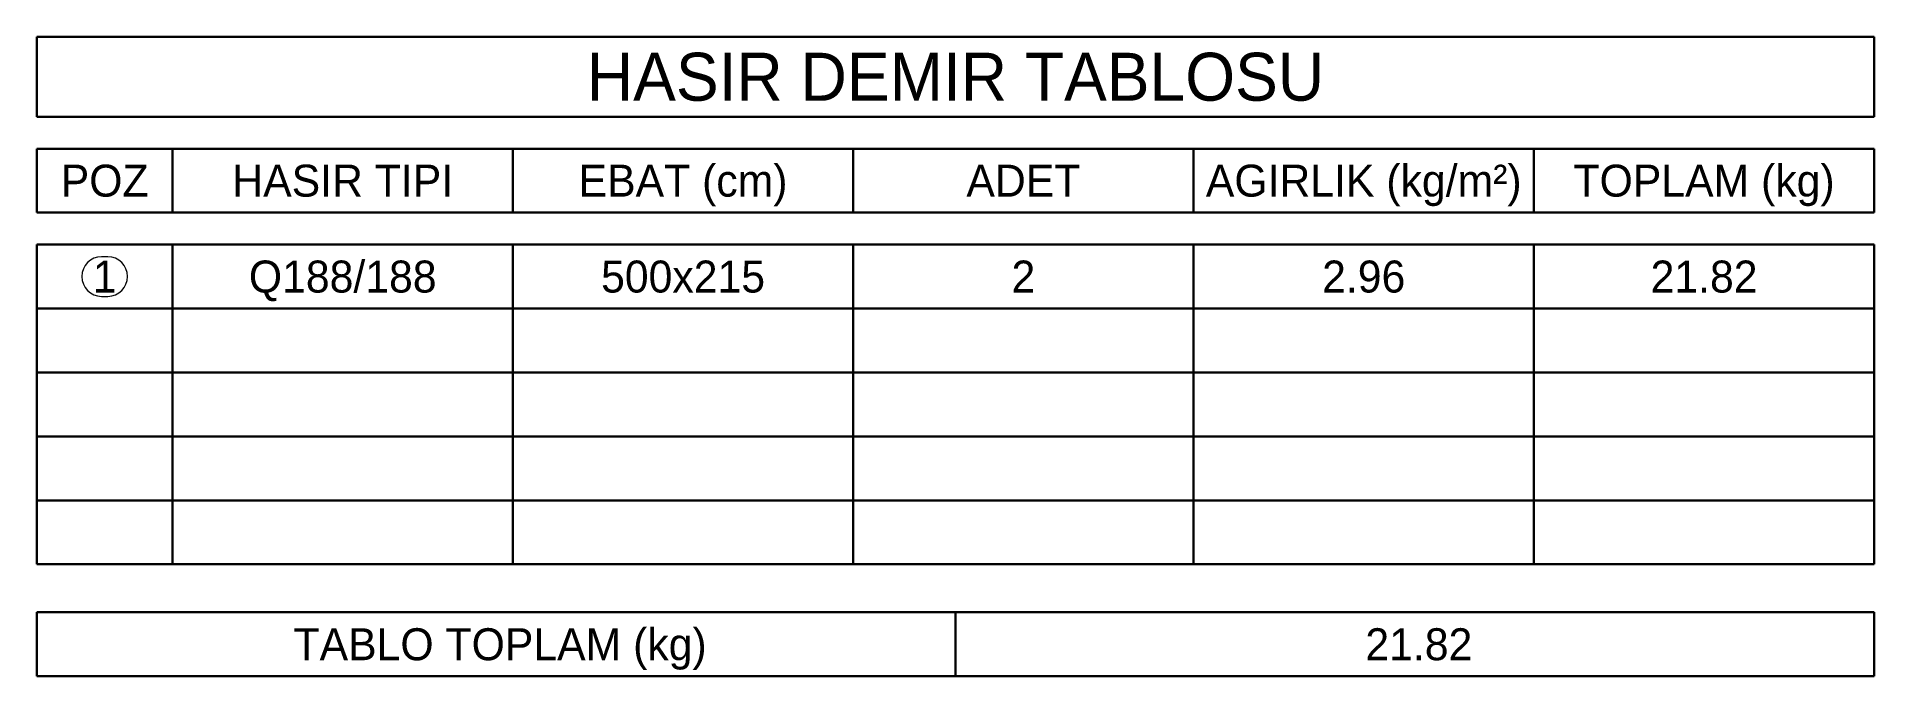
# Model space of a CAD drawing. Header units: millimetres. Extents: x 2718 to 3293, y 1317 to 1517.
import ezdxf
from ezdxf.enums import TextEntityAlignment as Align

# ---------------------------------------------------------------- set-up
doc = ezdxf.new("R2010")
doc.units = ezdxf.units.MM
for name, color, linetype, lineweight in [('ANTET BASLIK 2 (BEYKENT)', 1, 'Continuous', 20), ('DONATI YAZISI (BEYKENT)', 3, 'Continuous', 20), ('IC ANTET (BEYKENT)', 152, 'Continuous', 30), ('POZ BALON (BEYKENT)', 14, 'Continuous', 20), ('POZ NO (BEYKENT)', 2, 'Continuous', 20)]:
    doc.layers.add(name, color=color, linetype=linetype, lineweight=lineweight)
doc.styles.add('YAZI (BEYKENT)', font='bahnschrift.ttf')

msp = doc.modelspace()

# ---------------------------------------------------------------- linework, layer by layer
at = {"layer": 'IC ANTET (BEYKENT)'}
for p, q in [((2717.64, 1517.23), (3292.64, 1517.23)), ((2717.64, 1492.23), (2717.64, 1517.23)), ((3292.64, 1492.23), (3292.64, 1517.23)), ((2717.64, 1492.23), (3292.64, 1492.23)), ((2717.64, 1482.23), (3292.64, 1482.23)), ((2717.64, 1462.23), (2717.64, 1482.23)), ((2760.14, 1462.23), (2760.14, 1482.23)), ((2866.64, 1462.23), (2866.64, 1482.23)), ((2973.14, 1462.23), (2973.14, 1482.23)), ((3079.64, 1462.23), (3079.64, 1482.23)), ((3186.14, 1462.23), (3186.14, 1482.23)), ((3292.64, 1462.23), (3292.64, 1482.23)), ((2717.64, 1462.23), (3292.64, 1462.23)), ((2717.64, 1452.23), (3292.64, 1452.23)), ((2717.64, 1352.23), (2717.64, 1452.23)), ((2760.14, 1352.23), (2760.14, 1452.23)), ((2866.64, 1352.23), (2866.64, 1452.23)), ((2973.14, 1352.23), (2973.14, 1452.23)), ((3079.64, 1352.23), (3079.64, 1452.23)), ((3186.14, 1352.23), (3186.14, 1452.23)), ((3292.64, 1352.23), (3292.64, 1452.23)), ((2717.64, 1432.23), (3292.64, 1432.23)), ((2717.64, 1412.23), (3292.64, 1412.23)), ((2717.64, 1392.23), (3292.64, 1392.23)), ((2717.64, 1372.23), (3292.64, 1372.23)), ((2717.64, 1352.23), (3292.64, 1352.23)), ((2717.64, 1337.23), (3292.64, 1337.23)), ((2717.64, 1337.23), (2717.64, 1317.23)), ((3005.14, 1317.23), (3005.14, 1337.23)), ((3292.64, 1317.23), (3292.64, 1337.23)), ((2717.64, 1317.23), (3292.64, 1317.23))]:
    msp.add_line(p, q, dxfattribs=at)
at = {"layer": 'POZ BALON (BEYKENT)'}
msp.add_lwpolyline([(2737.95, 1436.03), (2739.84, 1436.03, 1), (2739.84, 1448.43), (2737.95, 1448.43, 1)], format="xyb", close=True, dxfattribs=at)

# ---------------------------------------------------------------- texts
at = {"layer": 'ANTET BASLIK 2 (BEYKENT)', "style": 'YAZI (BEYKENT)'}
for s, height, p in [('HASIR DEMIR TABLOSU', 15, (3005.14, 1504.73)), ('EBAT (cm)', 10, (2919.89, 1472.23)), ('AGIRLIK (kg/m²)', 10, (3132.89, 1472.23)), ('TOPLAM (kg)', 10, (3239.39, 1472.23)), ('POZ', 10, (2738.89, 1472.23)), ('HASIR TIPI', 10, (2813.39, 1472.23)), ('ADET', 10, (3026.39, 1472.23)), ('TABLO TOPLAM (kg)', 10, (2862.64, 1327.23))]:
    msp.add_text(s, height=height, dxfattribs=at).set_placement(p, align=Align.MIDDLE_CENTER)
at = {"layer": 'DONATI YAZISI (BEYKENT)', "style": 'YAZI (BEYKENT)'}
for s, p in [('Q188/188', (2813.39, 1442.23)), ('500x215', (2919.89, 1442.23)), ('2', (3026.39, 1442.23)), ('2.96', (3132.89, 1442.23)), ('21.82', (3239.39, 1442.23)), ('21.82', (3150.14, 1327.23))]:
    msp.add_text(s, height=10, dxfattribs=at).set_placement(p, align=Align.MIDDLE_CENTER)
at = {"layer": 'POZ NO (BEYKENT)', "style": 'YAZI (BEYKENT)'}
msp.add_text('1', height=10, dxfattribs=at).set_placement((2738.89, 1442.23), align=Align.MIDDLE_CENTER)

doc.saveas('drawing.dxf')
